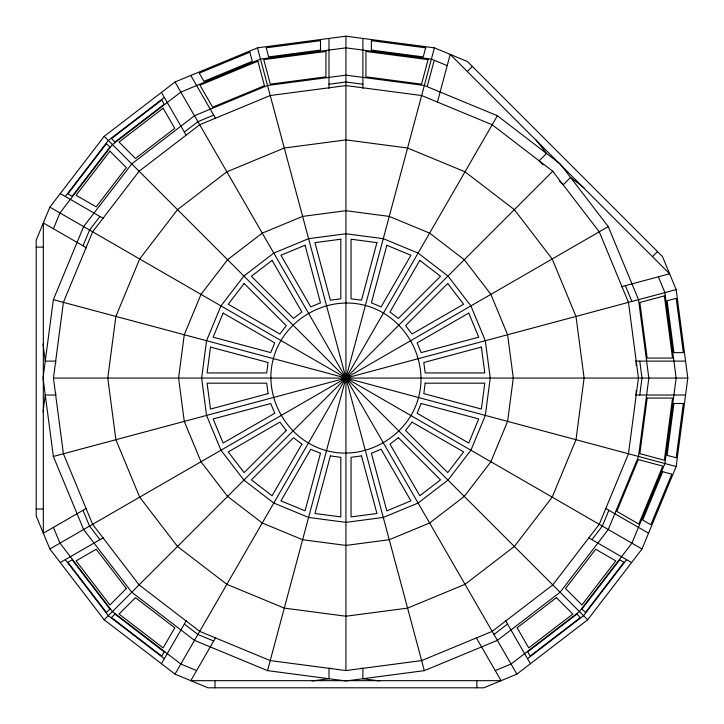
<?xml version="1.0" encoding="UTF-8"?>
<svg xmlns="http://www.w3.org/2000/svg" width="724" height="724" viewBox="0 0 724 724"><rect width="100%" height="100%" fill="white"/><g stroke="black" fill="none" stroke-linecap="round" stroke-linejoin="round"><path stroke-width="1.09" d="M86.093 508.519L43.331 533.199L43.331 222.92L86.599 247.907M53.359 299.664L43.033 378.064L53.359 456.464L83.622 529.516L131.759 592.241L194.484 640.378L267.536 670.641L345.936 680.967L424.336 670.641L497.388 640.378L560.123 592.241L608.26 529.516L638.514 456.464L648.84 378.064L638.514 299.664L608.26 226.612L560.123 163.877L497.388 115.74L424.336 85.486L345.936 75.16L267.536 85.486L194.484 115.74L131.759 163.877L83.622 226.612L53.359 299.664L676.153 466.546L687.8 378.064L676.153 289.582L662.478 256.567L467.433 61.522L434.418 47.847L345.936 36.2L257.454 47.847L175.009 82.002L104.202 136.329L49.875 207.127L36.2 240.142L36.2 515.986L49.875 548.991L104.202 619.798L175.009 674.125L208.014 687.8L483.858 687.8L516.873 674.125L587.671 619.798L641.998 548.991L676.153 466.546M43.033 411.947L45.268 395.014L55.676 395.014L55.676 392.752M53.44 378.064L63.413 302.361L92.627 231.816L139.117 171.235L199.688 124.754L270.233 95.532L345.936 85.568L421.639 95.532L492.184 124.754L552.765 171.235L599.246 231.816L628.468 302.361L638.432 378.064L628.468 453.767L599.246 524.312L552.765 584.883L492.184 631.373L421.639 660.587L345.936 670.56L270.233 660.587L199.688 631.373L139.117 584.883L92.627 524.312L63.413 453.767L53.44 378.064L687.8 378.064M639.772 395.014L641.998 378.064L639.772 361.113M267.536 670.641L434.418 47.847M427.432 85.731L433.993 61.214M437.432 102.075L450.21 54.391L669.61 273.79L621.346 286.722M53.422 228.748L59.965 212.956L112.437 144.565L180.828 92.093L260.468 59.096L345.936 47.847L431.404 59.096L447.197 65.64M82.998 245.825L89.541 230.033L99.948 216.467M608.875 510.302L602.332 526.095L591.924 539.651M161.443 663.718L186.43 620.45M175.009 674.125L497.388 115.74M215.481 637.907L190.801 680.669L501.08 680.669L476.392 637.907M65.323 196.485L108.319 140.447L164.357 97.45M626.55 559.643L583.553 615.681L527.515 658.677M467.532 71.296L472.374 66.463M104.202 619.798L552.765 171.235M652.704 256.468L657.537 251.626M184.349 132.076L197.905 121.668L213.698 115.125M493.967 634.459L507.533 624.052M49.875 548.991L608.26 226.612M60.282 562.557L103.55 537.57M495.252 670.578L511.044 664.035L579.435 611.563L631.907 543.172L664.904 463.532L676.153 378.064L664.904 292.596L658.36 276.803M53.359 456.464L676.153 289.582M328.986 84.228L345.936 82.002L362.887 84.228M312.053 680.967L328.986 678.732L328.986 668.324L331.248 668.324M36.2 247.128L43.033 247.128M635.609 361.113L685.565 361.113M635.609 395.014L685.565 395.014M36.2 508.999L43.033 508.999M360.624 668.324L362.887 668.324L362.887 678.732L379.829 680.967M213.698 641.002L197.905 634.459L184.349 624.052M196.62 670.578L180.828 664.035L112.437 611.563L59.965 543.172L53.422 527.38M60.282 193.57L103.55 218.548M605.789 508.519L648.541 533.199M49.875 207.127L641.998 548.991M588.838 537.869L631.59 562.557M584.078 187.842L570.521 177.443L563.163 184.801L559.172 180.801M164.357 658.677L108.319 615.681L65.323 559.643M543.199 164.828L539.199 160.837L546.557 153.479L536.158 139.922M104.202 136.329L587.671 619.798M99.948 539.651L89.541 526.095L82.998 510.302M190.801 75.459L215.481 118.211M505.452 620.45L530.43 663.718M175.009 82.002L516.873 674.125M161.443 92.41L186.131 135.162M625.373 285.645L631.907 301.437M257.454 47.847L424.336 670.641M43.033 344.172L45.268 361.113L55.676 361.113L55.676 363.376M636.197 361.113L636.197 365.638M636.197 390.489L636.197 395.014M476.872 680.967L476.872 687.8M362.887 38.435L362.887 88.391M345.936 36.2L345.936 670.56M328.986 38.435L328.986 88.391M215.001 680.967L215.001 687.8M115.885 316.424L107.767 378.064L115.885 439.703L139.678 497.144L177.525 546.475L226.856 584.322L284.297 608.115L345.936 616.233L407.576 608.115L465.016 584.322L514.348 546.475L552.195 497.144L575.987 439.703L584.105 378.064L575.987 316.424L552.195 258.984L514.348 209.652L465.016 171.805L407.576 148.013L345.936 139.895L284.297 148.013L226.856 171.805L177.525 209.652L139.678 258.984L115.885 316.424M184.276 334.75L178.575 378.064L184.276 421.377L200.991 461.749L227.589 496.411L262.251 523.009L302.623 539.724L345.936 545.425L389.25 539.724L429.622 523.009L464.283 496.411L490.881 461.749L507.596 421.377L513.298 378.064L507.596 334.75L490.881 294.378L464.283 259.717L429.622 233.119L389.25 216.404L345.936 210.702L302.623 216.404L262.251 233.119L227.589 259.717L200.991 294.378L184.276 334.75M206.548 340.714L201.634 378.064L206.548 415.413L220.965 450.219L243.898 480.103L273.781 503.035L308.587 517.452L345.936 522.366L383.286 517.452L418.092 503.035L447.975 480.103L470.908 450.219L485.324 415.413L490.239 378.064L485.324 340.714L470.908 305.908L447.975 276.025L418.092 253.092L383.286 238.676L345.936 233.762L308.587 238.676L273.781 253.092L243.898 276.025L220.965 305.908L206.548 340.714M210.494 347.077L207.091 372.941L266.694 372.941L268.07 362.498L210.494 347.077M273.364 358.615C262.712 397.395 287.582 440.473 326.488 450.636C365.267 461.288 408.345 436.418 418.508 397.512C429.16 358.733 404.291 315.655 365.385 305.492C326.605 294.84 283.527 319.709 273.364 358.615M425.178 383.186L423.802 393.63L481.379 409.051L484.781 383.186L425.178 383.186M647.175 398.064L639.853 453.658L664.37 460.229L672.551 398.064L647.175 398.064M673.917 403.485L667.094 455.342L676.189 457.776L683.338 403.485L673.917 403.485M425.658 47.811L423.214 56.906L371.358 50.083L371.358 40.662L425.658 47.811M320.479 453.278L305.057 510.854L280.948 500.872L310.75 449.251L320.479 453.278M376.923 242.621L361.502 300.198L351.059 298.822L351.059 239.219L376.923 242.621M428.101 59.63L421.531 84.147L365.937 76.825L365.937 51.449L428.101 59.63M330.37 455.93L314.949 513.506L340.814 516.909L340.814 457.306L330.37 455.93M386.824 245.273L371.394 302.849L381.123 306.876L410.924 255.255L386.824 245.273M223.128 313.076L213.146 337.176L270.722 352.606L274.749 342.877L223.128 313.076M421.151 403.521L417.124 413.25L468.745 443.052L478.727 418.943L421.151 403.521M638.269 459.559L616.812 511.361L638.794 524.049L662.786 466.12L638.269 459.559M662.704 471.713L642.686 520.04L650.849 524.746L671.8 474.157L662.704 471.713M174.746 627.789L163.135 647.908L119.044 614.07L135.469 597.653L174.746 627.789M164.185 651.853L161.742 656.089L111.505 617.536L114.953 614.079L164.185 651.853M301.881 444.129L272.079 495.75L251.382 479.867L293.528 437.721L301.881 444.129M419.793 260.378L389.992 311.999L398.354 318.406L440.5 276.26L419.793 260.378M106.464 143.624L67.911 193.869L72.147 196.313L109.921 147.081L106.464 143.624M109.93 151.171L76.092 195.263L96.211 206.874L126.347 167.597L109.93 151.171M244.133 283.5L228.25 304.207L279.871 334.008L286.279 325.646L244.133 283.5M412.001 422.119L405.594 430.472L447.74 472.618L463.622 451.921L412.001 422.119M595.662 549.254L565.525 588.531L581.942 604.956L615.78 560.865L595.662 549.254M619.726 559.815L581.951 609.047L585.408 612.495L623.961 562.258L619.726 559.815M126.347 588.531L109.93 604.956L76.092 560.865L96.211 549.254L126.347 588.531M286.279 430.472L244.133 472.618L228.25 451.921L279.871 422.119L286.279 430.472M109.921 609.047L106.464 612.495L67.911 562.258L72.147 559.815L109.921 609.047M447.74 283.5L405.594 325.646L412.001 334.008L463.622 304.207L447.74 283.5M161.742 100.039L111.505 138.592L114.953 142.049L164.185 104.274L161.742 100.039M163.135 108.22L119.044 142.058L135.469 158.475L174.746 128.338L163.135 108.22M272.079 260.378L251.382 276.26L293.528 318.406L301.881 311.999L272.079 260.378M398.354 437.721L389.992 444.129L419.793 495.75L440.5 479.867L398.354 437.721M556.403 597.653L517.126 627.789L528.737 647.908L572.829 614.07L556.403 597.653M576.919 614.079L527.687 651.853L530.131 656.089L580.376 617.536L576.919 614.079M274.749 413.25L223.128 443.052L213.146 418.943L270.722 403.521L274.749 413.25M468.745 313.076L417.124 342.877L421.151 352.606L478.727 337.176L468.745 313.076M249.843 52.2L199.254 73.151L203.96 81.314L252.287 61.296L249.843 52.2M257.88 61.214L199.951 85.206L212.639 107.188L264.441 85.731L257.88 61.214M305.057 245.273L280.948 255.255L310.75 306.876L320.479 302.849L305.057 245.273M381.123 449.251L371.394 453.278L386.824 510.854L410.924 500.872L381.123 449.251M268.07 393.63L210.494 409.051L207.091 383.186L266.694 383.186L268.07 393.63M664.37 295.899L639.853 302.469L647.175 358.063L672.551 358.063L664.37 295.899M481.379 347.077L423.802 362.498L425.178 372.941L484.781 372.941L481.379 347.077M676.189 298.342L667.094 300.786L673.917 352.642L683.338 352.642L676.189 298.342M320.515 40.662L266.224 47.811L268.658 56.906L320.515 50.083L320.515 40.662M325.936 51.449L263.771 59.63L270.342 84.147L325.936 76.825L325.936 51.449M340.814 239.219L314.949 242.621L330.37 300.198L340.814 298.822L340.814 239.219M361.502 455.93L351.059 457.306L351.059 516.909L376.923 513.506L361.502 455.93"/></g></svg>
